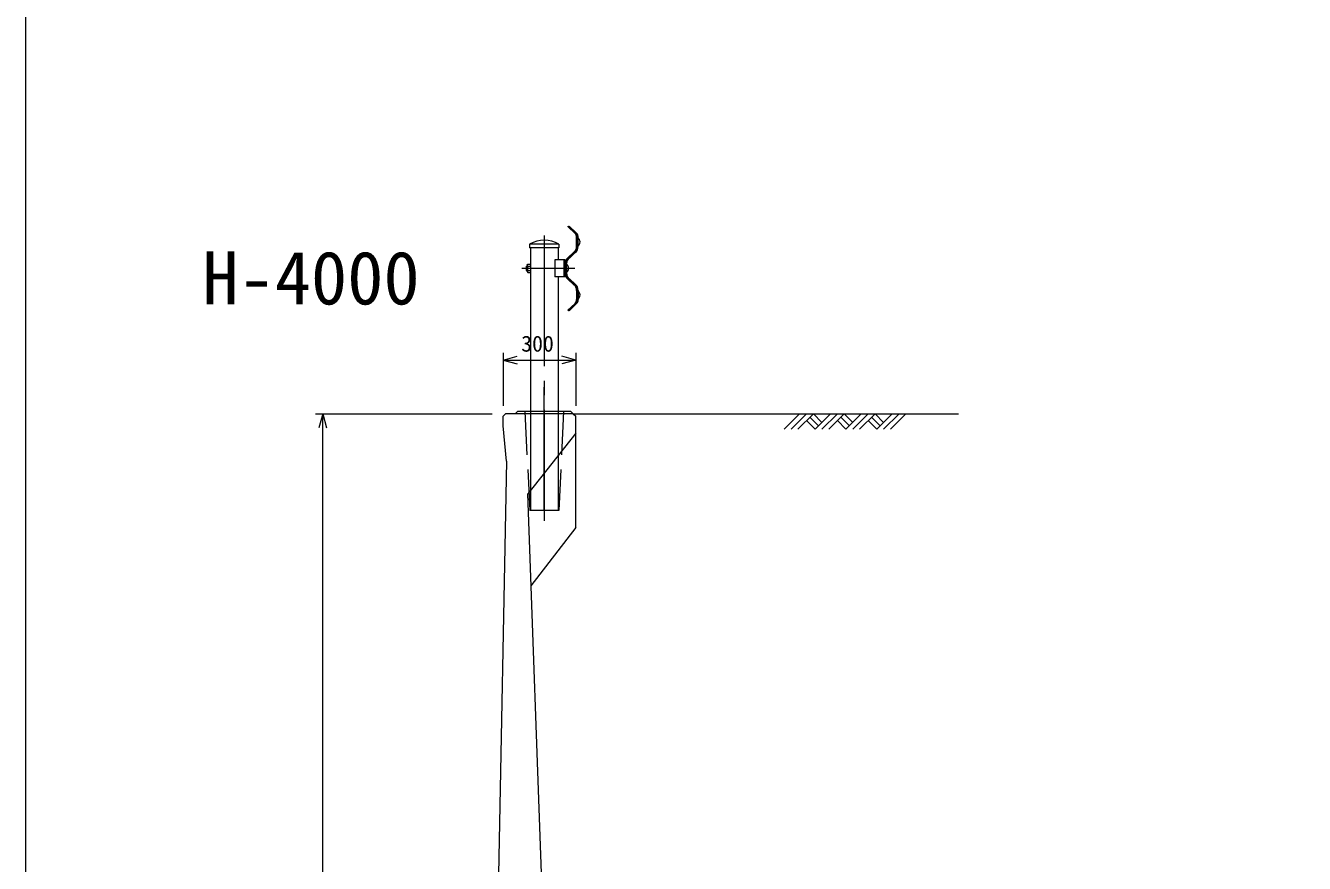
# Model space of a CAD drawing. Units: millimetres, scale not verified. Extents: x -414 to 386, y -556 to 556.
# Drawn here: x -414.5 to -238.5, y 124.6 to 239.9 of the extents above; entities that cross this region are included whole.
import ezdxf
from ezdxf.enums import TextEntityAlignment as Align

# ---------------------------------------------------------------- set-up
doc = ezdxf.new("R2010")
doc.units = ezdxf.units.MM
doc.header["$LTSCALE"] = 2
doc.linetypes.add('CHAIN2', pattern=[12, 9, -1, 1, -1])
doc.linetypes.add('DASHED3', pattern=[4, 3, -1])
doc.layers.add('0-0_0', color=2, linetype='Continuous', lineweight=18)
doc.layers.add('1-0_地形_単点', color=7, linetype='Continuous', lineweight=18)
doc.styles.add('ＭＳ ゴシック', font='')
doc.styles.get('ＭＳ ゴシック').set_extended_font_data('MS Gothic')

msp = doc.modelspace()

# ---------------------------------------------------------------- linework, layer by layer
at = {"layer": '0-0_0', "color": 4}
for p, q in [((-348.782, 194.848), (-348.782, 187.53)), ((-348.782, 193.848), (-346.85, 194.366)), ((-348.782, 193.848), (-338.782, 193.848)), ((-348.782, 193.848), (-346.85, 193.331)), ((-338.782, 193.848), (-340.714, 194.366)), ((-338.782, 193.848), (-340.714, 193.331)), ((-338.782, 194.848), (-338.782, 187.53)), ((-374.598, 186.461), (-350.283, 186.461)), ((-373.598, 186.461), (-373.08, 184.529))]:
    msp.add_line(p, q, dxfattribs=at)
at = {"layer": '0-0_0', "color": 7}
msp.add_lwpolyline([(-414.48, 5.676), (385.52, 5.676), (385.52, 555.676), (-414.48, 555.676)], close=True, dxfattribs=at)
at = {"layer": '0-0_0', "color": 4}
msp.add_lwpolyline([(-373.598, 53.128), (-373.598, 186.461), (-374.115, 184.529)], dxfattribs=at)
at = {"layer": '1-0_地形_単点'}
for p, q in [((-339.854, 212.219), (-339.78, 212.295)), ((-338.881, 211.269), (-339.854, 212.219)), ((-338.807, 211.345), (-339.78, 212.295)), ((-339.748, 212.219), (-339.673, 212.295)), ((-338.775, 211.269), (-339.748, 212.219)), ((-338.685, 211.331), (-339.673, 212.295)), ((-341.105, 209.794), (-345.125, 209.794)), ((-345.125, 209.794), (-345.125, 209.294)), ((-341.105, 209.794), (-341.105, 209.294)), ((-338.662, 209.482), (-338.662, 210.749)), ((-338.555, 209.482), (-338.555, 210.749)), ((-338.555, 209.482), (-338.555, 210.749)), ((-338.449, 209.482), (-338.449, 210.749)), ((-341.105, 209.294), (-345.125, 209.294)), ((-345.02, 209.294), (-345.02, 173.128)), ((-341.21, 209.294), (-341.21, 207.628)), ((-339.042, 208.718), (-339.84, 207.97)), ((-338.969, 208.64), (-339.767, 207.892)), ((-338.935, 208.718), (-339.733, 207.97)), ((-338.862, 208.64), (-339.66, 207.892)), ((-345.62, 206.749), (-345.02, 206.749)), ((-345.62, 206.749), (-345.62, 206.173)), ((-345.62, 206.173), (-345.02, 206.173)), ((-345.454, 206.893), (-345.371, 207.038)), ((-345.454, 206.029), (-345.371, 205.884)), ((-345.453, 206.893), (-345.453, 206.029)), ((-345.37, 207.037), (-345.02, 207.037)), ((-345.37, 205.884), (-345.02, 205.884)), ((-340.402, 207.628), (-340.402, 205.294)), ((-340.252, 205.294), (-340.252, 207.628)), ((-340.145, 206.461), (-340.145, 207.128)), ((-340.145, 206.461), (-340.145, 205.794)), ((-340.038, 206.461), (-340.038, 207.128)), ((-340.038, 206.461), (-340.038, 205.794)), ((-340.252, 205.294), (-341.669, 205.294)), ((-341.21, 205.294), (-341.21, 173.128)), ((-339.042, 204.204), (-339.839, 204.952)), ((-338.969, 204.282), (-339.767, 205.029)), ((-338.935, 204.204), (-339.733, 204.952)), ((-338.862, 204.282), (-339.66, 205.03)), ((-338.662, 203.44), (-338.662, 202.173)), ((-338.555, 203.44), (-338.555, 202.173)), ((-338.555, 203.44), (-338.555, 202.173)), ((-338.449, 203.44), (-338.449, 202.173)), ((-339.855, 200.703), (-339.78, 200.627)), ((-338.881, 201.653), (-339.854, 200.703)), ((-338.807, 201.576), (-339.78, 200.626)), ((-338.775, 201.653), (-339.748, 200.703)), ((-339.748, 200.703), (-339.673, 200.627)), ((-338.7, 201.577), (-339.673, 200.626))]:
    msp.add_line(p, q, dxfattribs=at)
at = {"layer": '1-0_地形_単点', "linetype": 'CHAIN2'}
for p, q in [((-343.115, 211.003), (-343.115, 171.742)), ((-338.91, 206.461), (-346.219, 206.461))]:
    msp.add_line(p, q, dxfattribs=at)
at = {"layer": '1-0_地形_単点', "color": 2, "linetype": 'CHAIN2'}
msp.add_line((-343.115, 173.128), (-343.115, 190.128), dxfattribs=at)
at = {"layer": '1-0_地形_単点', "color": 2}
for p, q in [((-346.782, 186.794), (-347.115, 186.461)), ((-339.448, 186.794), (-346.782, 186.794)), ((-339.448, 186.794), (-339.115, 186.461)), ((-348.448, 186.461), (-348.782, 186.128)), ((-348.782, 184.794), (-348.782, 186.128)), ((-348.298, 179.954), (-348.782, 184.794)), ((-339.115, 186.461), (-348.448, 186.461)), ((-339.115, 186.461), (-338.782, 186.128)), ((-339.115, 186.461), (-286.123, 186.461)), ((-338.782, 170.794), (-338.782, 186.128)), ((-310.091, 184.34), (-307.97, 186.461)), ((-309.148, 184.34), (-307.027, 186.461)), ((-308.206, 184.34), (-306.084, 186.461)), ((-306.556, 185.99), (-305.377, 184.811)), ((-306.084, 186.461), (-304.906, 185.282)), ((-304.906, 184.34), (-302.784, 186.461)), ((-303.963, 184.34), (-301.842, 186.461)), ((-302.784, 185.518), (-301.606, 184.34)), ((-302.313, 185.99), (-301.135, 184.811)), ((-301.842, 186.461), (-300.663, 185.282)), ((-301.606, 184.34), (-299.485, 186.461)), ((-300.663, 184.34), (-298.542, 186.461)), ((-299.72, 184.34), (-297.599, 186.461)), ((-298.542, 185.518), (-297.363, 184.34)), ((-298.07, 185.99), (-296.892, 184.811)), ((-297.599, 186.461), (-296.421, 185.282)), ((-297.363, 184.34), (-295.242, 186.461)), ((-296.421, 184.34), (-294.299, 186.461)), ((-295.478, 184.34), (-293.356, 186.461)), ((-338.782, 183.794), (-345.368, 175.461)), ((-348.298, 179.954), (-350.815, 53.128)), ((-341.873, 77.532), (-345.368, 175.461)), ((-338.782, 170.794), (-344.95, 162.794))]:
    msp.add_line(p, q, dxfattribs=at)
at = {"layer": '1-0_地形_単点', "color": 2, "linetype": 'DASHED3'}
for p, q in [((-345.782, 186.794), (-345.115, 173.128)), ((-340.448, 186.794), (-341.115, 173.128)), ((-341.115, 173.128), (-345.115, 173.128))]:
    msp.add_line(p, q, dxfattribs=at)
at = {"layer": '1-0_地形_単点'}
msp.add_lwpolyline([(-340.252, 207.628), (-341.669, 207.628), (-341.669, 205.294)], dxfattribs=at)
at = {"layer": '1-0_地形_単点', "color": 2}
msp.add_lwpolyline([(-307.027, 185.518), (-305.849, 184.34), (-303.727, 186.461)], dxfattribs=at)
at = {"layer": '1-0_地形_単点'}
for centre, radius, start, end in [((-339.388, 210.749), 0.727, 359.99997, 45.67816), ((-339.388, 210.749), 0.833, 359.99997, 45.67827), ((-339.282, 210.749), 0.727, 359.99997, 45.67816), ((-339.282, 210.749), 0.833, 359.99997, 45.67827), ((-343.115, 206.273), 4.054, 60.27902, 119.72096), ((-339.622, 209.482), 0.96, 307.53062, 0.00003), ((-339.622, 209.482), 1.067, 307.53072, 0.00003), ((-339.515, 209.482), 0.96, 307.53062, 0.00003), ((-339.515, 209.482), 1.067, 307.53072, 0.00003), ((-338.882, 210.115), 0.701, 308.26753, 51.73245), ((-339.185, 207.128), 1.067, 127.53064, 180), ((-339.078, 207.128), 1.067, 127.53064, 180), ((-339.185, 207.128), 0.96, 127.53053, 180), ((-339.078, 207.128), 0.96, 127.53053, 180), ((-345.287, 206.893), 0.167, 179.99997, 240.00012), ((-345.287, 206.029), 0.167, 119.99986, 180.00002), ((-344.914, 206.461), 0.539, 147.72243, 212.27754), ((-340.472, 206.461), 0.701, 308.26753, 51.73247), ((-339.185, 205.794), 1.067, 179.99998, 232.46935), ((-339.078, 205.794), 1.067, 179.99998, 232.46935), ((-339.185, 205.794), 0.96, 179.99998, 232.46945), ((-339.078, 205.794), 0.96, 179.99998, 232.46945), ((-339.622, 203.44), 0.96, 359.99997, 52.46938), ((-339.622, 203.44), 1.067, 359.99997, 52.46928), ((-339.515, 203.44), 0.96, 359.99997, 52.46938), ((-339.515, 203.44), 1.067, 359.99997, 52.46928), ((-338.882, 202.806), 0.701, 308.26753, 51.73247), ((-339.388, 202.173), 0.727, 314.32184, 0.00002), ((-339.388, 202.173), 0.833, 314.32172, 0.00003), ((-339.282, 202.173), 0.727, 314.32184, 0.00002), ((-339.282, 202.173), 0.833, 314.32172, 0.00003)]:
    msp.add_arc(centre, radius, start, end, dxfattribs=at)

# ---------------------------------------------------------------- texts
at = {"layer": '0-0_0', "color": 7, "style": 'ＭＳ ゴシック'}
for s, height, p in [('H-4000', 7.331, (-390.174, 199.304)), ('300', 2.199, (-346.282, 194.348))]:
    msp.add_text(s, height=height, dxfattribs=at).set_placement(p, align=Align.BOTTOM_LEFT)

doc.saveas('drawing.dxf')
